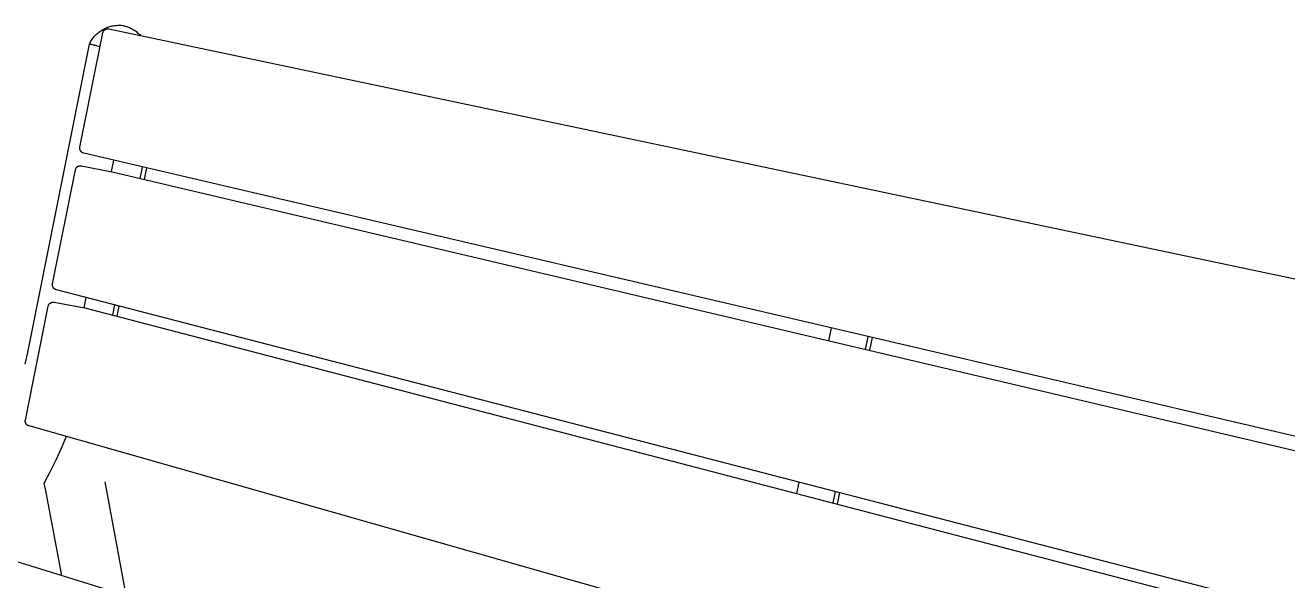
# Model space of a CAD drawing. Header units: millimetres. Extents: x -2163 to 4354, y -841 to 3711.
# Drawn here: x -938 to 52, y 1076 to 1511 of the extents above; entities that cross this region are included whole.
import ezdxf

# ---------------------------------------------------------------- set-up
doc = ezdxf.new("R2010")
doc.units = ezdxf.units.MM
doc.header["$MEASUREMENT"] = 0
doc.layers.add('Utwórz2D linie widoczne', color=7, linetype='Continuous', true_color=0x000000)

msp = doc.modelspace()

# ---------------------------------------------------------------- linework, layer by layer
at = {"layer": 'Utwórz2D linie widoczne'}
for p, q in [((-895.28, 1415.74), (-877.3, 1505.55)), ((-882.26, 1504.4), (-881.62, 1504.99)), ((-881.62, 1504.99), (-880.95, 1505.56)), ((-880.95, 1505.56), (-880.27, 1506.1)), ((-880.27, 1506.1), (-879.57, 1506.62)), ((-879.57, 1506.62), (-878.85, 1507.12)), ((-878.85, 1507.12), (-878.11, 1507.59)), ((-878.11, 1507.59), (-877.36, 1508.04)), ((-877.36, 1508.04), (-876.6, 1508.46)), ((-877.3, 1505.55), (-877.27, 1505.69)), ((-877.27, 1505.69), (-877.24, 1505.82)), ((-877.24, 1505.82), (-877.2, 1505.95)), ((-877.2, 1505.95), (-877.16, 1506.08)), ((-877.16, 1506.08), (-877.11, 1506.2)), ((-877.11, 1506.2), (-877.06, 1506.33)), ((-877.06, 1506.33), (-877, 1506.45)), ((-877, 1506.45), (-876.94, 1506.58)), ((-876.94, 1506.58), (-876.88, 1506.7)), ((-876.88, 1506.7), (-876.81, 1506.81)), ((-876.81, 1506.81), (-876.74, 1506.93)), ((-876.74, 1506.93), (-876.66, 1507.04)), ((-876.66, 1507.04), (-876.58, 1507.15)), ((-876.6, 1508.46), (-875.82, 1508.85)), ((-876.58, 1507.15), (-876.5, 1507.26)), ((-876.5, 1507.26), (-876.41, 1507.36)), ((-876.41, 1507.36), (-876.32, 1507.46)), ((-876.32, 1507.46), (-876.23, 1507.56)), ((-876.23, 1507.56), (-876.13, 1507.66)), ((-876.13, 1507.66), (-876.03, 1507.75)), ((-876.03, 1507.75), (-875.93, 1507.83)), ((-875.93, 1507.83), (-875.82, 1507.92)), ((-875.82, 1508.85), (-875.02, 1509.22)), ((-875.82, 1507.92), (-875.71, 1508)), ((-875.71, 1508), (-875.6, 1508.08)), ((-875.6, 1508.08), (-875.48, 1508.15)), ((-875.48, 1508.15), (-875.36, 1508.22)), ((-875.36, 1508.22), (-875.24, 1508.28)), ((-875.24, 1508.28), (-875.12, 1508.34)), ((-875.12, 1508.34), (-875, 1508.4)), ((-875.02, 1509.22), (-874.22, 1509.56)), ((-875, 1508.4), (-874.87, 1508.45)), ((-874.87, 1508.45), (-874.75, 1508.5)), ((-874.75, 1508.5), (-874.62, 1508.54)), ((-874.62, 1508.54), (-874.49, 1508.58)), ((-874.49, 1508.58), (-874.35, 1508.61)), ((-874.35, 1508.61), (-874.22, 1508.64)), ((-874.22, 1509.56), (-873.4, 1509.87)), ((-874.22, 1508.64), (-874.09, 1508.67)), ((-874.09, 1508.67), (-873.95, 1508.69)), ((-873.95, 1508.69), (-873.82, 1508.7)), ((-873.82, 1508.7), (-873.68, 1508.71)), ((-873.68, 1508.71), (-873.55, 1508.72)), ((-873.55, 1508.72), (-873.41, 1508.72)), ((-873.41, 1508.72), (-873.28, 1508.72)), ((-873.4, 1509.87), (-872.57, 1510.15)), ((-873.28, 1508.72), (-873.14, 1508.71)), ((-873.14, 1508.71), (-873.01, 1508.7)), ((-873.01, 1508.7), (-872.87, 1508.68)), ((-872.87, 1508.68), (-872.74, 1508.66)), ((-872.74, 1508.66), (-872.6, 1508.63)), ((-872.6, 1508.63), (449.39, 1230.04)), ((-872.57, 1510.15), (-871.74, 1510.41)), ((-871.74, 1510.41), (-870.89, 1510.64)), ((-870.89, 1510.64), (-870.04, 1510.84)), ((-870.04, 1510.84), (-869.18, 1511)), ((-869.18, 1511), (-868.32, 1511.14)), ((-868.32, 1511.14), (-867.45, 1511.25)), ((-867.45, 1511.25), (-866.58, 1511.33)), ((-866.58, 1511.33), (-865.71, 1511.38)), ((-865.71, 1511.38), (-864.84, 1511.4)), ((-864.84, 1511.4), (-863.96, 1511.39)), ((-863.96, 1511.39), (-863.09, 1511.36)), ((-863.09, 1511.36), (-862.22, 1511.29)), ((-862.22, 1511.29), (-861.35, 1511.19)), ((-861.35, 1511.19), (-860.49, 1511.06)), ((-860.49, 1511.06), (-859.64, 1510.82)), ((-859.64, 1510.82), (-858.8, 1510.55)), ((-858.8, 1510.55), (-857.97, 1510.25)), ((-857.97, 1510.25), (-857.14, 1509.93)), ((-857.14, 1509.93), (-856.34, 1509.58)), ((-856.34, 1509.58), (-855.54, 1509.2)), ((-855.54, 1509.2), (-854.75, 1508.8)), ((-854.75, 1508.8), (-853.98, 1508.37)), ((-853.98, 1508.37), (-853.23, 1507.91)), ((-853.23, 1507.91), (-852.49, 1507.43)), ((-852.49, 1507.43), (-851.77, 1506.92)), ((-851.77, 1506.92), (-851.06, 1506.39)), ((-851.06, 1506.39), (-850.37, 1505.84)), ((-850.37, 1505.84), (-849.7, 1505.26)), ((-849.7, 1505.26), (-849.06, 1504.67)), ((-849.06, 1504.67), (-848.43, 1504.05)), ((-936.22, 1254.89), (-887.86, 1496.65)), ((-887.86, 1496.65), (-887.48, 1497.44)), ((-887.85, 1496.65), (-887.86, 1496.65)), ((-887.84, 1496.65), (-887.85, 1496.65)), ((-887.83, 1496.64), (-887.84, 1496.65)), ((-887.82, 1496.64), (-887.83, 1496.64)), ((-887.81, 1496.64), (-887.82, 1496.64)), ((-887.81, 1496.64), (-887.77, 1496.63)), ((-887.54, 1496.58), (-887.77, 1496.63)), ((-887.54, 1496.58), (-887.18, 1496.5)), ((-887.48, 1497.44), (-887.07, 1498.21)), ((-887.05, 1496.47), (-887.18, 1496.5)), ((-887.07, 1498.21), (-886.63, 1498.97)), ((-887.05, 1496.47), (-886.52, 1496.36)), ((-886.63, 1498.97), (-886.17, 1499.71)), ((-884.49, 1495.92), (-886.52, 1496.36)), ((-886.17, 1499.71), (-885.68, 1500.43)), ((-885.68, 1500.43), (-885.17, 1501.14)), ((-885.17, 1501.14), (-884.63, 1501.83)), ((-884.63, 1501.83), (-884.07, 1502.51)), ((-884.49, 1495.92), (-883.51, 1495.71)), ((-884.07, 1502.51), (-883.49, 1503.16)), ((-881.94, 1495.37), (-883.51, 1495.71)), ((-883.49, 1503.16), (-882.89, 1503.79)), ((-882.89, 1503.79), (-882.26, 1504.4)), ((-881.94, 1495.37), (-880.7, 1495.11)), ((-879.45, 1494.84), (-880.7, 1495.11)), ((-848.43, 1504.05), (-847.82, 1503.41)), ((-895.32, 1415.47), (-895.3, 1415.61)), ((-895.3, 1415.61), (-895.28, 1415.74)), ((-895.35, 1415.19), (-895.34, 1415.33)), ((-895.35, 1415.04), (-895.35, 1415.19)), ((-895.35, 1414.9), (-895.35, 1415.04)), ((-895.35, 1414.76), (-895.35, 1414.9)), ((-895.34, 1414.62), (-895.35, 1414.76)), ((-895.34, 1415.33), (-895.32, 1415.47)), ((-895.32, 1414.48), (-895.34, 1414.62)), ((-895.3, 1414.34), (-895.32, 1414.48)), ((-895.28, 1414.2), (-895.3, 1414.34)), ((-895.25, 1414.07), (-895.28, 1414.2)), ((-895.22, 1413.93), (-895.25, 1414.07)), ((-895.18, 1413.79), (-895.22, 1413.93)), ((-895.13, 1413.66), (-895.18, 1413.79)), ((-895.09, 1413.53), (-895.13, 1413.66)), ((-895.03, 1413.4), (-895.09, 1413.53)), ((-894.98, 1413.27), (-895.03, 1413.4)), ((-894.92, 1413.14), (-894.98, 1413.27)), ((-894.85, 1413.02), (-894.92, 1413.14)), ((-894.78, 1412.9), (-894.85, 1413.02)), ((-894.7, 1412.78), (-894.78, 1412.9)), ((-894.63, 1412.66), (-894.7, 1412.78)), ((-894.54, 1412.55), (-894.63, 1412.66)), ((-894.46, 1412.43), (-894.54, 1412.55)), ((-894.37, 1412.33), (-894.46, 1412.43)), ((-894.27, 1412.22), (-894.37, 1412.33)), ((-894.17, 1412.12), (-894.27, 1412.22)), ((-894.07, 1412.02), (-894.17, 1412.12)), ((-893.97, 1411.93), (-894.07, 1412.02)), ((-893.86, 1411.84), (-893.97, 1411.93)), ((-893.75, 1411.75), (-893.86, 1411.84)), ((-893.64, 1411.67), (-893.75, 1411.75)), ((-893.52, 1411.59), (-893.64, 1411.67)), ((-893.4, 1411.51), (-893.52, 1411.59)), ((-893.28, 1411.44), (-893.4, 1411.51)), ((-893.15, 1411.38), (-893.28, 1411.44)), ((-893.03, 1411.32), (-893.15, 1411.38)), ((-892.9, 1411.26), (-893.03, 1411.32)), ((-892.77, 1411.21), (-892.9, 1411.26)), ((-892.64, 1411.16), (-892.77, 1411.21)), ((-892.5, 1411.11), (-892.64, 1411.16)), ((-892.37, 1411.08), (-892.5, 1411.11)), ((-892.23, 1411.04), (-892.37, 1411.08)), ((421.48, 1104.27), (-892.23, 1411.04)), ((-916.71, 1308.68), (-898.79, 1398.2)), ((-898.79, 1398.2), (-898.76, 1398.33)), ((-898.76, 1398.33), (-898.73, 1398.46)), ((-898.73, 1398.46), (-898.69, 1398.59)), ((-898.69, 1398.59), (-898.65, 1398.72)), ((-898.65, 1398.72), (-898.6, 1398.85)), ((-898.6, 1398.85), (-898.55, 1398.97)), ((-898.55, 1398.97), (-898.5, 1399.09)), ((-898.5, 1399.09), (-898.44, 1399.22)), ((-898.44, 1399.22), (-898.37, 1399.33)), ((-898.37, 1399.33), (-898.31, 1399.45)), ((-898.31, 1399.45), (-898.24, 1399.57)), ((-898.24, 1399.57), (-898.16, 1399.68)), ((-898.16, 1399.68), (-898.08, 1399.79)), ((-898.08, 1399.79), (-898, 1399.89)), ((-898, 1399.89), (-897.91, 1400)), ((-897.91, 1400), (-897.82, 1400.1)), ((-897.82, 1400.1), (-897.73, 1400.19)), ((-897.73, 1400.19), (-897.63, 1400.29)), ((-897.63, 1400.29), (-897.53, 1400.38)), ((-897.53, 1400.38), (-897.43, 1400.47)), ((-897.43, 1400.47), (-897.33, 1400.55)), ((-897.33, 1400.55), (-897.22, 1400.63)), ((-897.22, 1400.63), (-897.11, 1400.71)), ((-897.11, 1400.71), (-896.99, 1400.78)), ((-896.99, 1400.78), (-896.88, 1400.85)), ((-896.88, 1400.85), (-896.76, 1400.91)), ((-896.76, 1400.91), (-896.64, 1400.97)), ((-896.64, 1400.97), (-896.52, 1401.03)), ((-896.52, 1401.03), (-896.39, 1401.08)), ((-896.39, 1401.08), (-896.27, 1401.13)), ((-896.27, 1401.13), (-896.14, 1401.17)), ((-896.14, 1401.17), (-896.01, 1401.21)), ((-896.01, 1401.21), (-895.88, 1401.25)), ((-895.88, 1401.25), (-895.75, 1401.28)), ((-895.75, 1401.28), (-895.62, 1401.3)), ((-895.62, 1401.3), (-895.48, 1401.33)), ((-895.48, 1401.33), (-895.35, 1401.34)), ((-895.35, 1401.34), (-895.22, 1401.36)), ((-895.22, 1401.36), (-895.08, 1401.36)), ((-895.08, 1401.36), (-894.95, 1401.37)), ((-894.95, 1401.37), (-894.81, 1401.36)), ((-894.81, 1401.36), (-894.68, 1401.36)), ((-894.68, 1401.36), (-894.54, 1401.35)), ((-894.54, 1401.35), (-894.41, 1401.33)), ((-894.41, 1401.33), (-894.28, 1401.31)), ((-894.28, 1401.31), (-894.14, 1401.29)), ((-894.14, 1401.29), (-870.26, 1396.59)), ((-869.03, 1405.62), (-870.82, 1396.7)), ((-870.26, 1396.59), (-870.18, 1396.58)), ((-870.18, 1396.58), (-870.11, 1396.56)), ((-870.11, 1396.56), (443.72, 1087.03)), ((-848.05, 1391.36), (-846.25, 1400.3)), ((-843.1, 1399.57), (-844.9, 1390.62)), ((-916.78, 1308.14), (-916.77, 1308.27)), ((-916.78, 1308), (-916.78, 1308.14)), ((-916.78, 1307.86), (-916.78, 1308)), ((-916.78, 1307.72), (-916.78, 1307.86)), ((-916.77, 1307.59), (-916.78, 1307.72)), ((-916.77, 1308.27), (-916.75, 1308.41)), ((-916.76, 1307.45), (-916.77, 1307.59)), ((-916.74, 1307.31), (-916.76, 1307.45)), ((-916.75, 1308.41), (-916.73, 1308.55)), ((-916.72, 1307.18), (-916.74, 1307.31)), ((-916.73, 1308.55), (-916.71, 1308.68)), ((-916.69, 1307.04), (-916.72, 1307.18)), ((-916.66, 1306.91), (-916.69, 1307.04)), ((-916.62, 1306.77), (-916.66, 1306.91)), ((-916.58, 1306.64), (-916.62, 1306.77)), ((-916.53, 1306.51), (-916.58, 1306.64)), ((-916.48, 1306.38), (-916.53, 1306.51)), ((-916.43, 1306.26), (-916.48, 1306.38)), ((-916.37, 1306.13), (-916.43, 1306.26)), ((-916.3, 1306.01), (-916.37, 1306.13)), ((-916.24, 1305.89), (-916.3, 1306.01)), ((-916.16, 1305.77), (-916.24, 1305.89)), ((-916.09, 1305.66), (-916.16, 1305.77)), ((-916.01, 1305.54), (-916.09, 1305.66)), ((-915.92, 1305.43), (-916.01, 1305.54)), ((-915.84, 1305.33), (-915.92, 1305.43)), ((-915.75, 1305.22), (-915.84, 1305.33)), ((-915.65, 1305.12), (-915.75, 1305.22)), ((-915.55, 1305.03), (-915.65, 1305.12)), ((-915.45, 1304.93), (-915.55, 1305.03)), ((-915.35, 1304.84), (-915.45, 1304.93)), ((-915.24, 1304.75), (-915.35, 1304.84)), ((-915.13, 1304.67), (-915.24, 1304.75)), ((-915.02, 1304.59), (-915.13, 1304.67)), ((-914.9, 1304.52), (-915.02, 1304.59)), ((-914.79, 1304.45), (-914.9, 1304.52)), ((-914.66, 1304.38), (-914.79, 1304.45)), ((-914.54, 1304.32), (-914.66, 1304.38)), ((-914.42, 1304.26), (-914.54, 1304.32)), ((-914.29, 1304.2), (-914.42, 1304.26)), ((-914.16, 1304.15), (-914.29, 1304.2)), ((-914.03, 1304.11), (-914.16, 1304.15)), ((-913.9, 1304.07), (-914.03, 1304.11)), ((-913.77, 1304.03), (-913.9, 1304.07)), ((368.99, 972.14), (-913.77, 1304.03)), ((-890.61, 1298.04), (-892.21, 1290.08)), ((-938.07, 1201.97), (-920.21, 1291.2)), ((-920.21, 1291.2), (-920.18, 1291.33)), ((-920.18, 1291.33), (-920.15, 1291.46)), ((-920.15, 1291.46), (-920.11, 1291.59)), ((-920.11, 1291.59), (-920.07, 1291.72)), ((-920.07, 1291.72), (-920.02, 1291.85)), ((-920.02, 1291.85), (-919.97, 1291.98)), ((-919.97, 1291.98), (-919.91, 1292.1)), ((-919.91, 1292.1), (-919.85, 1292.22)), ((-919.85, 1292.22), (-919.79, 1292.34)), ((-919.79, 1292.34), (-919.72, 1292.46)), ((-919.72, 1292.46), (-919.64, 1292.58)), ((-919.64, 1292.58), (-919.57, 1292.69)), ((-919.57, 1292.69), (-919.49, 1292.8)), ((-919.49, 1292.8), (-919.4, 1292.91)), ((-919.4, 1292.91), (-919.31, 1293.01)), ((-919.31, 1293.01), (-919.22, 1293.11)), ((-919.22, 1293.11), (-919.13, 1293.21)), ((-919.13, 1293.21), (-919.03, 1293.31)), ((-919.03, 1293.31), (-918.93, 1293.4)), ((-918.93, 1293.4), (-918.82, 1293.48)), ((-918.82, 1293.48), (-918.72, 1293.57)), ((-918.72, 1293.57), (-918.61, 1293.65)), ((-918.61, 1293.65), (-918.49, 1293.72)), ((-918.49, 1293.72), (-918.38, 1293.8)), ((-918.38, 1293.8), (-918.26, 1293.86)), ((-918.26, 1293.86), (-918.14, 1293.93)), ((-918.14, 1293.93), (-918.02, 1293.99)), ((-918.02, 1293.99), (-917.89, 1294.04)), ((-917.89, 1294.04), (-917.77, 1294.1)), ((-917.77, 1294.1), (-917.64, 1294.14)), ((-917.64, 1294.14), (-917.51, 1294.19)), ((-917.51, 1294.19), (-917.38, 1294.22)), ((-917.38, 1294.22), (-917.25, 1294.26)), ((-917.25, 1294.26), (-917.11, 1294.29)), ((-917.11, 1294.29), (-916.98, 1294.31)), ((-916.98, 1294.31), (-916.84, 1294.33)), ((-916.84, 1294.33), (-916.71, 1294.35)), ((-916.71, 1294.35), (-916.57, 1294.36)), ((-916.57, 1294.36), (-916.44, 1294.36)), ((-916.44, 1294.36), (-916.3, 1294.36)), ((-916.3, 1294.36), (-916.16, 1294.36)), ((-916.16, 1294.36), (-916.03, 1294.35)), ((-916.03, 1294.35), (-915.89, 1294.34)), ((-915.89, 1294.34), (-915.76, 1294.32)), ((-915.76, 1294.32), (-915.62, 1294.3)), ((-915.62, 1294.3), (-891.7, 1289.99)), ((-891.7, 1289.99), (-891.6, 1289.97)), ((-891.6, 1289.97), (-891.5, 1289.95)), ((-891.5, 1289.95), (-891.4, 1289.92)), ((-891.4, 1289.92), (324.2, 973.15)), ((-869.58, 1284.24), (-867.98, 1292.18)), ((-864.85, 1291.37), (-866.45, 1283.42)), ((-306.22, 1274.2), (-308.32, 1264.21)), ((-279.47, 1257.41), (-277.36, 1267.46)), ((-274.12, 1266.7), (-276.23, 1256.65)), ((-938.21, 1245.78), (-936.22, 1254.89)), ((-938.15, 1201.29), (-938.14, 1201.42)), ((-938.15, 1201.15), (-938.15, 1201.29)), ((-938.14, 1201.01), (-938.15, 1201.15)), ((-938.14, 1201.42), (-938.13, 1201.56)), ((-938.13, 1200.87), (-938.14, 1201.01)), ((-938.13, 1201.56), (-938.12, 1201.7)), ((-938.12, 1200.73), (-938.13, 1200.87)), ((-938.12, 1201.7), (-938.1, 1201.84)), ((-938.1, 1200.6), (-938.12, 1200.73)), ((-938.1, 1201.84), (-938.07, 1201.97)), ((-938.08, 1200.46), (-938.1, 1200.6)), ((-938.05, 1200.33), (-938.08, 1200.46)), ((-938.01, 1200.19), (-938.05, 1200.33)), ((-937.98, 1200.06), (-938.01, 1200.19)), ((-937.93, 1199.93), (-937.98, 1200.06)), ((-937.89, 1199.8), (-937.93, 1199.93)), ((-937.84, 1199.67), (-937.89, 1199.8)), ((-937.78, 1199.54), (-937.84, 1199.67)), ((-937.72, 1199.42), (-937.78, 1199.54)), ((-937.66, 1199.29), (-937.72, 1199.42)), ((-937.59, 1199.17), (-937.66, 1199.29)), ((-937.52, 1199.06), (-937.59, 1199.17)), ((-937.44, 1198.94), (-937.52, 1199.06)), ((-937.36, 1198.83), (-937.44, 1198.94)), ((-937.27, 1198.72), (-937.36, 1198.83)), ((-937.19, 1198.61), (-937.27, 1198.72)), ((-937.09, 1198.51), (-937.19, 1198.61)), ((-937, 1198.41), (-937.09, 1198.51)), ((-936.9, 1198.31), (-937, 1198.41)), ((-936.8, 1198.22), (-936.9, 1198.31)), ((-936.69, 1198.13), (-936.8, 1198.22)), ((-936.58, 1198.04), (-936.69, 1198.13)), ((-936.47, 1197.96), (-936.58, 1198.04)), ((-936.36, 1197.88), (-936.47, 1197.96)), ((-936.24, 1197.81), (-936.36, 1197.88)), ((-936.12, 1197.74), (-936.24, 1197.81)), ((-936, 1197.67), (-936.12, 1197.74)), ((-935.88, 1197.61), (-936, 1197.67)), ((-935.75, 1197.55), (-935.88, 1197.61)), ((-935.63, 1197.5), (-935.75, 1197.55)), ((-935.5, 1197.45), (-935.63, 1197.5)), ((-935.36, 1197.41), (-935.5, 1197.45)), ((-935.23, 1197.37), (-935.36, 1197.41)), ((160.16, 886.16), (-935.23, 1197.37)), ((-906.07, 1189.08), (-909.95, 1179.79)), ((-909.95, 1179.79), (-914.12, 1170.62)), ((-914.12, 1170.62), (-918.58, 1161.58)), ((-918.58, 1161.58), (-923.33, 1152.7)), ((-921.82, 1145.35), (-923.33, 1152.7)), ((-875.66, 1153.6), (-859.22, 1064.7)), ((-331.54, 1153.39), (-333.4, 1144.52)), ((-909.57, 1080.25), (-921.82, 1145.35)), ((-304.75, 1137.05), (-302.87, 1145.97)), ((-299.65, 1145.14), (-301.53, 1136.21)), ((-1005.41, 1109.84), (81.3, 774.27))]:
    msp.add_line(p, q, dxfattribs=at)

doc.saveas('drawing.dxf')
